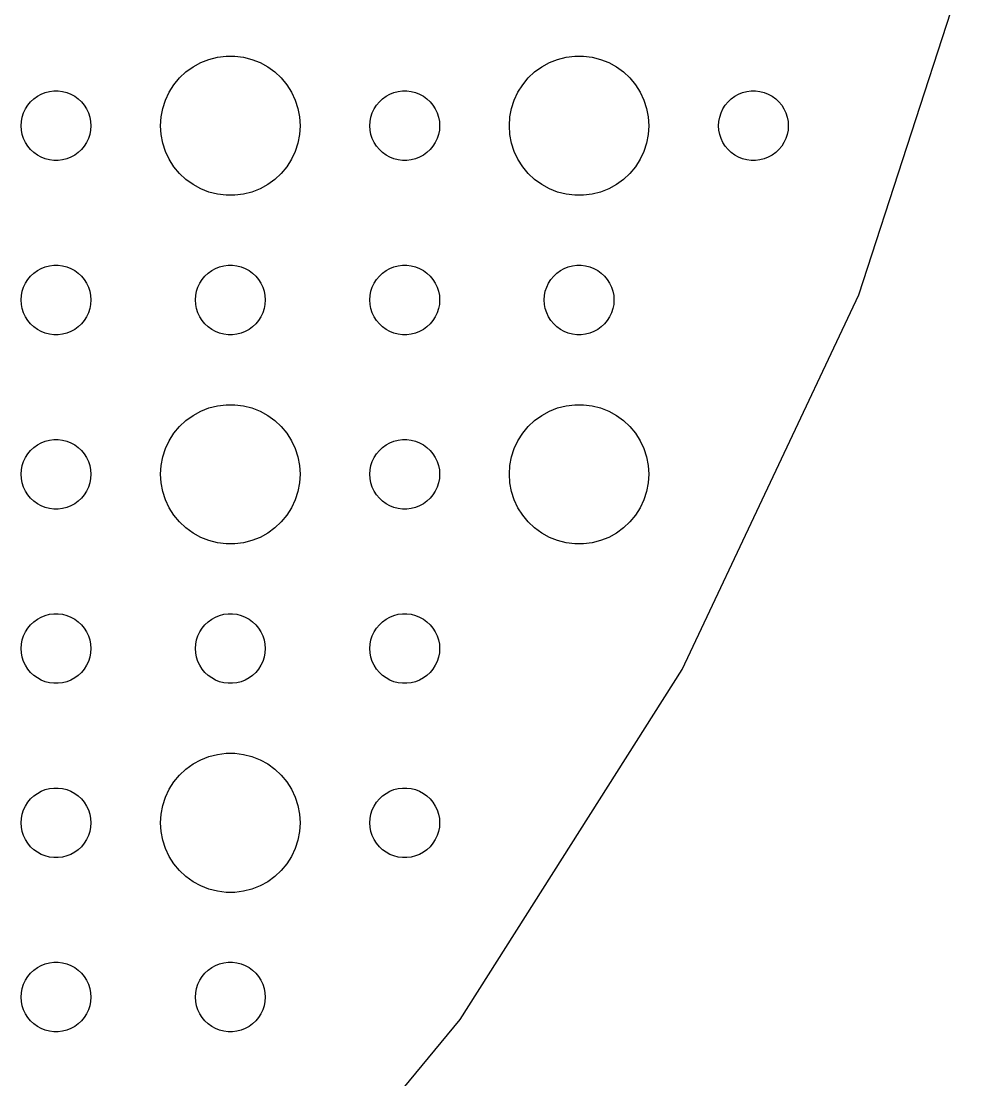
# Model space of a CAD drawing. Header units: metres. Extents: x -142 to 142, y -142 to 142.
# Drawn here: x 96 to 137.54, y -86.06 to -40.5 of the extents above; entities that cross this region are included whole.
import ezdxf

# ---------------------------------------------------------------- set-up
doc = ezdxf.new("R2010")
doc.units = ezdxf.units.M

msp = doc.modelspace()

# ---------------------------------------------------------------- linework, layer by layer
for p, q in [((132.028, -52.2737), (137.539, -35.314)), ((103.393, -42.467), (103.723, -42.2855)), ((103.723, -42.2855), (104.073, -42.1468)), ((104.073, -42.1468), (104.438, -42.0531)), ((104.438, -42.0531), (104.812, -42.0059)), ((104.812, -42.0059), (105.188, -42.0059)), ((105.188, -42.0059), (105.562, -42.0531)), ((105.562, -42.0531), (105.927, -42.1468)), ((105.927, -42.1468), (106.277, -42.2855)), ((106.277, -42.2855), (106.607, -42.467)), ((118.393, -42.467), (118.723, -42.2855)), ((118.723, -42.2855), (119.073, -42.1468)), ((119.073, -42.1468), (119.438, -42.0531)), ((119.438, -42.0531), (119.812, -42.0059)), ((119.812, -42.0059), (120.188, -42.0059)), ((120.188, -42.0059), (120.562, -42.0531)), ((120.562, -42.0531), (120.927, -42.1468)), ((120.927, -42.1468), (121.277, -42.2855)), ((121.277, -42.2855), (121.607, -42.467)), ((102.813, -42.9464), (103.088, -42.6885)), ((103.088, -42.6885), (103.393, -42.467)), ((106.607, -42.467), (106.912, -42.6885)), ((106.912, -42.6885), (107.187, -42.9464)), ((117.813, -42.9464), (118.088, -42.6885)), ((118.088, -42.6885), (118.393, -42.467)), ((121.607, -42.467), (121.912, -42.6885)), ((121.912, -42.6885), (122.187, -42.9464)), ((102.371, -43.5547), (102.573, -43.2366)), ((102.573, -43.2366), (102.813, -42.9464)), ((107.187, -42.9464), (107.427, -43.2366)), ((107.427, -43.2366), (107.629, -43.5547)), ((117.371, -43.5547), (117.573, -43.2366)), ((117.573, -43.2366), (117.813, -42.9464)), ((122.187, -42.9464), (122.427, -43.2366)), ((122.427, -43.2366), (122.629, -43.5547)), ((96.5439, -43.8442), (96.6963, -43.7335)), ((96.6963, -43.7335), (96.8613, -43.6428)), ((96.8613, -43.6428), (97.0365, -43.5734)), ((97.0365, -43.5734), (97.2189, -43.5266)), ((97.2189, -43.5266), (97.4058, -43.503)), ((97.4058, -43.503), (97.5942, -43.503)), ((97.5942, -43.503), (97.7811, -43.5266)), ((97.7811, -43.5266), (97.9635, -43.5734)), ((97.9635, -43.5734), (98.1387, -43.6428)), ((98.1387, -43.6428), (98.3037, -43.7335)), ((98.3037, -43.7335), (98.4561, -43.8442)), ((102.211, -43.8956), (102.371, -43.5547)), ((107.629, -43.5547), (107.789, -43.8956)), ((111.544, -43.8442), (111.696, -43.7335)), ((111.696, -43.7335), (111.861, -43.6428)), ((111.861, -43.6428), (112.036, -43.5734)), ((112.036, -43.5734), (112.219, -43.5266)), ((112.219, -43.5266), (112.406, -43.503)), ((112.406, -43.503), (112.594, -43.503)), ((112.594, -43.503), (112.781, -43.5266)), ((112.781, -43.5266), (112.964, -43.5734)), ((112.964, -43.5734), (113.139, -43.6428)), ((113.139, -43.6428), (113.304, -43.7335)), ((113.304, -43.7335), (113.456, -43.8442)), ((117.211, -43.8956), (117.371, -43.5547)), ((122.629, -43.5547), (122.789, -43.8956)), ((126.544, -43.8442), (126.696, -43.7335)), ((126.696, -43.7335), (126.861, -43.6428)), ((126.861, -43.6428), (127.036, -43.5734)), ((127.036, -43.5734), (127.219, -43.5266)), ((127.219, -43.5266), (127.406, -43.503)), ((127.406, -43.503), (127.594, -43.503)), ((127.594, -43.503), (127.781, -43.5266)), ((127.781, -43.5266), (127.964, -43.5734)), ((127.964, -43.5734), (128.139, -43.6428)), ((128.139, -43.6428), (128.304, -43.7335)), ((128.304, -43.7335), (128.456, -43.8442)), ((96.1855, -44.2774), (96.2865, -44.1183)), ((96.2865, -44.1183), (96.4065, -43.9732)), ((96.4065, -43.9732), (96.5439, -43.8442)), ((98.4561, -43.8442), (98.5934, -43.9732)), ((98.5934, -43.9732), (98.7135, -44.1183)), ((98.7135, -44.1183), (98.8145, -44.2774)), ((102.094, -44.2539), (102.211, -43.8956)), ((107.789, -43.8956), (107.906, -44.2539)), ((111.186, -44.2774), (111.286, -44.1183)), ((111.286, -44.1183), (111.407, -43.9732)), ((111.407, -43.9732), (111.544, -43.8442)), ((113.456, -43.8442), (113.593, -43.9732)), ((113.593, -43.9732), (113.714, -44.1183)), ((113.714, -44.1183), (113.814, -44.2774)), ((117.094, -44.2539), (117.211, -43.8956)), ((122.789, -43.8956), (122.906, -44.2539)), ((126.186, -44.2774), (126.286, -44.1183)), ((126.286, -44.1183), (126.407, -43.9732)), ((126.407, -43.9732), (126.544, -43.8442)), ((128.456, -43.8442), (128.593, -43.9732)), ((128.593, -43.9732), (128.714, -44.1183)), ((128.714, -44.1183), (128.814, -44.2774)), ((96.0118, -44.812), (96.0471, -44.627)), ((96.0471, -44.627), (96.1053, -44.4478)), ((96.1053, -44.4478), (96.1855, -44.2774)), ((98.8145, -44.2774), (98.8947, -44.4478)), ((98.8947, -44.4478), (98.9529, -44.627)), ((98.9529, -44.627), (98.9882, -44.812)), ((102, -45), (102.024, -44.624)), ((102.024, -44.624), (102.094, -44.2539)), ((107.906, -44.2539), (107.976, -44.624)), ((107.976, -44.624), (108, -45)), ((111.012, -44.812), (111.047, -44.627)), ((111.047, -44.627), (111.105, -44.4478)), ((111.105, -44.4478), (111.186, -44.2774)), ((113.814, -44.2774), (113.895, -44.4478)), ((113.895, -44.4478), (113.953, -44.627)), ((113.953, -44.627), (113.988, -44.812)), ((117, -45), (117.024, -44.624)), ((117.024, -44.624), (117.094, -44.2539)), ((122.906, -44.2539), (122.976, -44.624)), ((122.976, -44.624), (123, -45)), ((126.012, -44.812), (126.047, -44.627)), ((126.047, -44.627), (126.105, -44.4478)), ((126.105, -44.4478), (126.186, -44.2774)), ((128.814, -44.2774), (128.895, -44.4478)), ((128.895, -44.4478), (128.953, -44.627)), ((128.953, -44.627), (128.988, -44.812)), ((96, -45), (96.0118, -44.812)), ((96.0118, -45.188), (96, -45)), ((98.9882, -44.812), (99, -45)), ((99, -45), (98.9882, -45.188)), ((102.024, -45.376), (102, -45)), ((108, -45), (107.976, -45.376)), ((111, -45), (111.012, -44.812)), ((111.012, -45.188), (111, -45)), ((113.988, -44.812), (114, -45)), ((114, -45), (113.988, -45.188)), ((117.024, -45.376), (117, -45)), ((123, -45), (122.976, -45.376)), ((126, -45), (126.012, -44.812)), ((126.012, -45.188), (126, -45)), ((128.988, -44.812), (129, -45)), ((129, -45), (128.988, -45.188)), ((96.0471, -45.373), (96.0118, -45.188)), ((96.1053, -45.5522), (96.0471, -45.373)), ((96.1855, -45.7226), (96.1053, -45.5522)), ((98.8947, -45.5522), (98.8145, -45.7226)), ((98.9529, -45.373), (98.8947, -45.5522)), ((98.9882, -45.188), (98.9529, -45.373)), ((102.094, -45.7461), (102.024, -45.376)), ((107.976, -45.376), (107.906, -45.7461)), ((111.047, -45.373), (111.012, -45.188)), ((111.105, -45.5522), (111.047, -45.373)), ((111.186, -45.7226), (111.105, -45.5522)), ((113.895, -45.5522), (113.814, -45.7226)), ((113.953, -45.373), (113.895, -45.5522)), ((113.988, -45.188), (113.953, -45.373)), ((117.094, -45.7461), (117.024, -45.376)), ((122.976, -45.376), (122.906, -45.7461)), ((126.047, -45.373), (126.012, -45.188)), ((126.105, -45.5522), (126.047, -45.373)), ((126.186, -45.7226), (126.105, -45.5522)), ((128.895, -45.5522), (128.814, -45.7226)), ((128.953, -45.373), (128.895, -45.5522)), ((128.988, -45.188), (128.953, -45.373)), ((96.2865, -45.8817), (96.1855, -45.7226)), ((96.4065, -46.0268), (96.2865, -45.8817)), ((98.7135, -45.8817), (98.5934, -46.0268)), ((98.8145, -45.7226), (98.7135, -45.8817)), ((102.211, -46.1044), (102.094, -45.7461)), ((107.906, -45.7461), (107.789, -46.1044)), ((111.286, -45.8817), (111.186, -45.7226)), ((111.407, -46.0268), (111.286, -45.8817)), ((113.714, -45.8817), (113.593, -46.0268)), ((113.814, -45.7226), (113.714, -45.8817)), ((117.211, -46.1044), (117.094, -45.7461)), ((122.906, -45.7461), (122.789, -46.1044)), ((126.286, -45.8817), (126.186, -45.7226)), ((126.407, -46.0268), (126.286, -45.8817)), ((128.714, -45.8817), (128.593, -46.0268)), ((128.814, -45.7226), (128.714, -45.8817)), ((96.5439, -46.1558), (96.4065, -46.0268)), ((96.6963, -46.2665), (96.5439, -46.1558)), ((96.8613, -46.3572), (96.6963, -46.2665)), ((97.0365, -46.4266), (96.8613, -46.3572)), ((97.2189, -46.4734), (97.0365, -46.4266)), ((97.9635, -46.4266), (97.7811, -46.4734)), ((98.1387, -46.3572), (97.9635, -46.4266)), ((98.3037, -46.2665), (98.1387, -46.3572)), ((98.4561, -46.1558), (98.3037, -46.2665)), ((98.5934, -46.0268), (98.4561, -46.1558)), ((102.371, -46.4453), (102.211, -46.1044)), ((102.573, -46.7634), (102.371, -46.4453)), ((107.629, -46.4453), (107.427, -46.7634)), ((107.789, -46.1044), (107.629, -46.4453)), ((111.544, -46.1558), (111.407, -46.0268)), ((111.696, -46.2665), (111.544, -46.1558)), ((111.861, -46.3572), (111.696, -46.2665)), ((112.036, -46.4266), (111.861, -46.3572)), ((112.219, -46.4734), (112.036, -46.4266)), ((112.964, -46.4266), (112.781, -46.4734)), ((113.139, -46.3572), (112.964, -46.4266)), ((113.304, -46.2665), (113.139, -46.3572)), ((113.456, -46.1558), (113.304, -46.2665)), ((113.593, -46.0268), (113.456, -46.1558)), ((117.371, -46.4453), (117.211, -46.1044)), ((117.573, -46.7634), (117.371, -46.4453)), ((122.629, -46.4453), (122.427, -46.7634)), ((122.789, -46.1044), (122.629, -46.4453)), ((126.544, -46.1558), (126.407, -46.0268)), ((126.696, -46.2665), (126.544, -46.1558)), ((126.861, -46.3572), (126.696, -46.2665)), ((127.036, -46.4266), (126.861, -46.3572)), ((127.219, -46.4734), (127.036, -46.4266)), ((127.964, -46.4266), (127.781, -46.4734)), ((128.139, -46.3572), (127.964, -46.4266)), ((128.304, -46.2665), (128.139, -46.3572)), ((128.456, -46.1558), (128.304, -46.2665)), ((128.593, -46.0268), (128.456, -46.1558)), ((97.4058, -46.497), (97.2189, -46.4734)), ((97.5942, -46.497), (97.4058, -46.497)), ((97.7811, -46.4734), (97.5942, -46.497)), ((102.813, -47.0536), (102.573, -46.7634)), ((107.427, -46.7634), (107.187, -47.0536)), ((112.406, -46.497), (112.219, -46.4734)), ((112.594, -46.497), (112.406, -46.497)), ((112.781, -46.4734), (112.594, -46.497)), ((117.813, -47.0536), (117.573, -46.7634)), ((122.427, -46.7634), (122.187, -47.0536)), ((127.406, -46.497), (127.219, -46.4734)), ((127.594, -46.497), (127.406, -46.497)), ((127.781, -46.4734), (127.594, -46.497)), ((103.088, -47.3115), (102.813, -47.0536)), ((103.393, -47.533), (103.088, -47.3115)), ((106.912, -47.3115), (106.607, -47.533)), ((107.187, -47.0536), (106.912, -47.3115)), ((118.088, -47.3115), (117.813, -47.0536)), ((118.393, -47.533), (118.088, -47.3115)), ((121.912, -47.3115), (121.607, -47.533)), ((122.187, -47.0536), (121.912, -47.3115)), ((103.723, -47.7145), (103.393, -47.533)), ((104.073, -47.8532), (103.723, -47.7145)), ((106.277, -47.7145), (105.927, -47.8532)), ((106.607, -47.533), (106.277, -47.7145)), ((118.723, -47.7145), (118.393, -47.533)), ((119.073, -47.8532), (118.723, -47.7145)), ((121.277, -47.7145), (120.927, -47.8532)), ((121.607, -47.533), (121.277, -47.7145)), ((104.438, -47.9469), (104.073, -47.8532)), ((104.812, -47.9941), (104.438, -47.9469)), ((105.188, -47.9941), (104.812, -47.9941)), ((105.562, -47.9469), (105.188, -47.9941)), ((105.927, -47.8532), (105.562, -47.9469)), ((119.438, -47.9469), (119.073, -47.8532)), ((119.812, -47.9941), (119.438, -47.9469)), ((120.188, -47.9941), (119.812, -47.9941)), ((120.562, -47.9469), (120.188, -47.9941)), ((120.927, -47.8532), (120.562, -47.9469)), ((97.2189, -51.0266), (97.4058, -51.003)), ((97.4058, -51.003), (97.5942, -51.003)), ((97.5942, -51.003), (97.7811, -51.0266)), ((104.719, -51.0266), (104.906, -51.003)), ((104.906, -51.003), (105.094, -51.003)), ((105.094, -51.003), (105.281, -51.0266)), ((112.219, -51.0266), (112.406, -51.003)), ((112.406, -51.003), (112.594, -51.003)), ((112.594, -51.003), (112.781, -51.0266)), ((119.719, -51.0266), (119.906, -51.003)), ((119.906, -51.003), (120.094, -51.003)), ((120.094, -51.003), (120.281, -51.0266)), ((96.2865, -51.6183), (96.4065, -51.4732)), ((96.4065, -51.4732), (96.5439, -51.3442)), ((96.5439, -51.3442), (96.6963, -51.2335)), ((96.6963, -51.2335), (96.8613, -51.1428)), ((96.8613, -51.1428), (97.0365, -51.0734)), ((97.0365, -51.0734), (97.2189, -51.0266)), ((97.7811, -51.0266), (97.9635, -51.0734)), ((97.9635, -51.0734), (98.1387, -51.1428)), ((98.1387, -51.1428), (98.3037, -51.2335)), ((98.3037, -51.2335), (98.4561, -51.3442)), ((98.4561, -51.3442), (98.5934, -51.4732)), ((98.5934, -51.4732), (98.7135, -51.6183)), ((103.786, -51.6183), (103.907, -51.4732)), ((103.907, -51.4732), (104.044, -51.3442)), ((104.044, -51.3442), (104.196, -51.2335)), ((104.196, -51.2335), (104.361, -51.1428)), ((104.361, -51.1428), (104.536, -51.0734)), ((104.536, -51.0734), (104.719, -51.0266)), ((105.281, -51.0266), (105.464, -51.0734)), ((105.464, -51.0734), (105.639, -51.1428)), ((105.639, -51.1428), (105.804, -51.2335)), ((105.804, -51.2335), (105.956, -51.3442)), ((105.956, -51.3442), (106.093, -51.4732)), ((106.093, -51.4732), (106.214, -51.6183)), ((111.286, -51.6183), (111.407, -51.4732)), ((111.407, -51.4732), (111.544, -51.3442)), ((111.544, -51.3442), (111.696, -51.2335)), ((111.696, -51.2335), (111.861, -51.1428)), ((111.861, -51.1428), (112.036, -51.0734)), ((112.036, -51.0734), (112.219, -51.0266)), ((112.781, -51.0266), (112.964, -51.0734)), ((112.964, -51.0734), (113.139, -51.1428)), ((113.139, -51.1428), (113.304, -51.2335)), ((113.304, -51.2335), (113.456, -51.3442)), ((113.456, -51.3442), (113.593, -51.4732)), ((113.593, -51.4732), (113.714, -51.6183)), ((118.786, -51.6183), (118.907, -51.4732)), ((118.907, -51.4732), (119.044, -51.3442)), ((119.044, -51.3442), (119.196, -51.2335)), ((119.196, -51.2335), (119.361, -51.1428)), ((119.361, -51.1428), (119.536, -51.0734)), ((119.536, -51.0734), (119.719, -51.0266)), ((120.281, -51.0266), (120.464, -51.0734)), ((120.464, -51.0734), (120.639, -51.1428)), ((120.639, -51.1428), (120.804, -51.2335)), ((120.804, -51.2335), (120.956, -51.3442)), ((120.956, -51.3442), (121.093, -51.4732)), ((121.093, -51.4732), (121.214, -51.6183)), ((96.1053, -51.9478), (96.1855, -51.7774)), ((96.1855, -51.7774), (96.2865, -51.6183)), ((98.7135, -51.6183), (98.8145, -51.7774)), ((98.8145, -51.7774), (98.8947, -51.9478)), ((103.605, -51.9478), (103.686, -51.7774)), ((103.686, -51.7774), (103.786, -51.6183)), ((106.214, -51.6183), (106.314, -51.7774)), ((106.314, -51.7774), (106.395, -51.9478)), ((111.105, -51.9478), (111.186, -51.7774)), ((111.186, -51.7774), (111.286, -51.6183)), ((113.714, -51.6183), (113.814, -51.7774)), ((113.814, -51.7774), (113.895, -51.9478)), ((118.605, -51.9478), (118.686, -51.7774)), ((118.686, -51.7774), (118.786, -51.6183)), ((121.214, -51.6183), (121.314, -51.7774)), ((121.314, -51.7774), (121.395, -51.9478)), ((96, -52.5), (96.0118, -52.312)), ((96.0118, -52.312), (96.0471, -52.127)), ((96.0471, -52.127), (96.1053, -51.9478)), ((98.8947, -51.9478), (98.9529, -52.127)), ((98.9529, -52.127), (98.9882, -52.312)), ((98.9882, -52.312), (99, -52.5)), ((103.5, -52.5), (103.512, -52.312)), ((103.512, -52.312), (103.547, -52.127)), ((103.547, -52.127), (103.605, -51.9478)), ((106.395, -51.9478), (106.453, -52.127)), ((106.453, -52.127), (106.488, -52.312)), ((106.488, -52.312), (106.5, -52.5)), ((111, -52.5), (111.012, -52.312)), ((111.012, -52.312), (111.047, -52.127)), ((111.047, -52.127), (111.105, -51.9478)), ((113.895, -51.9478), (113.953, -52.127)), ((113.953, -52.127), (113.988, -52.312)), ((113.988, -52.312), (114, -52.5)), ((118.5, -52.5), (118.512, -52.312)), ((118.512, -52.312), (118.547, -52.127)), ((118.547, -52.127), (118.605, -51.9478)), ((121.395, -51.9478), (121.453, -52.127)), ((121.453, -52.127), (121.488, -52.312)), ((121.488, -52.312), (121.5, -52.5)), ((124.436, -68.409), (132.028, -52.2737)), ((96.0118, -52.688), (96, -52.5)), ((96.0471, -52.873), (96.0118, -52.688)), ((98.9882, -52.688), (98.9529, -52.873)), ((99, -52.5), (98.9882, -52.688)), ((103.512, -52.688), (103.5, -52.5)), ((103.547, -52.873), (103.512, -52.688)), ((106.488, -52.688), (106.453, -52.873)), ((106.5, -52.5), (106.488, -52.688)), ((111.012, -52.688), (111, -52.5)), ((111.047, -52.873), (111.012, -52.688)), ((113.988, -52.688), (113.953, -52.873)), ((114, -52.5), (113.988, -52.688)), ((118.512, -52.688), (118.5, -52.5)), ((118.547, -52.873), (118.512, -52.688)), ((121.488, -52.688), (121.453, -52.873)), ((121.5, -52.5), (121.488, -52.688)), ((96.1053, -53.0522), (96.0471, -52.873)), ((96.1855, -53.2226), (96.1053, -53.0522)), ((96.2865, -53.3817), (96.1855, -53.2226)), ((98.8145, -53.2226), (98.7135, -53.3817)), ((98.8947, -53.0522), (98.8145, -53.2226)), ((98.9529, -52.873), (98.8947, -53.0522)), ((103.605, -53.0522), (103.547, -52.873)), ((103.686, -53.2226), (103.605, -53.0522)), ((103.786, -53.3817), (103.686, -53.2226)), ((106.314, -53.2226), (106.214, -53.3817)), ((106.395, -53.0522), (106.314, -53.2226)), ((106.453, -52.873), (106.395, -53.0522)), ((111.105, -53.0522), (111.047, -52.873)), ((111.186, -53.2226), (111.105, -53.0522)), ((111.286, -53.3817), (111.186, -53.2226)), ((113.814, -53.2226), (113.714, -53.3817)), ((113.895, -53.0522), (113.814, -53.2226)), ((113.953, -52.873), (113.895, -53.0522)), ((118.605, -53.0522), (118.547, -52.873)), ((118.686, -53.2226), (118.605, -53.0522)), ((118.786, -53.3817), (118.686, -53.2226)), ((121.314, -53.2226), (121.214, -53.3817)), ((121.395, -53.0522), (121.314, -53.2226)), ((121.453, -52.873), (121.395, -53.0522)), ((96.4065, -53.5268), (96.2865, -53.3817)), ((96.5439, -53.6558), (96.4065, -53.5268)), ((96.6963, -53.7665), (96.5439, -53.6558)), ((98.4561, -53.6558), (98.3037, -53.7665)), ((98.5934, -53.5268), (98.4561, -53.6558)), ((98.7135, -53.3817), (98.5934, -53.5268)), ((103.907, -53.5268), (103.786, -53.3817)), ((104.044, -53.6558), (103.907, -53.5268)), ((104.196, -53.7665), (104.044, -53.6558)), ((105.956, -53.6558), (105.804, -53.7665)), ((106.093, -53.5268), (105.956, -53.6558)), ((106.214, -53.3817), (106.093, -53.5268)), ((111.407, -53.5268), (111.286, -53.3817)), ((111.544, -53.6558), (111.407, -53.5268)), ((111.696, -53.7665), (111.544, -53.6558)), ((113.456, -53.6558), (113.304, -53.7665)), ((113.593, -53.5268), (113.456, -53.6558)), ((113.714, -53.3817), (113.593, -53.5268)), ((118.907, -53.5268), (118.786, -53.3817)), ((119.044, -53.6558), (118.907, -53.5268)), ((119.196, -53.7665), (119.044, -53.6558)), ((120.956, -53.6558), (120.804, -53.7665)), ((121.093, -53.5268), (120.956, -53.6558)), ((121.214, -53.3817), (121.093, -53.5268)), ((96.8613, -53.8572), (96.6963, -53.7665)), ((97.0365, -53.9266), (96.8613, -53.8572)), ((97.2189, -53.9734), (97.0365, -53.9266)), ((97.4058, -53.997), (97.2189, -53.9734)), ((97.5942, -53.997), (97.4058, -53.997)), ((97.7811, -53.9734), (97.5942, -53.997)), ((97.9635, -53.9266), (97.7811, -53.9734)), ((98.1387, -53.8572), (97.9635, -53.9266)), ((98.3037, -53.7665), (98.1387, -53.8572)), ((104.361, -53.8572), (104.196, -53.7665)), ((104.536, -53.9266), (104.361, -53.8572)), ((104.719, -53.9734), (104.536, -53.9266)), ((104.906, -53.997), (104.719, -53.9734)), ((105.094, -53.997), (104.906, -53.997)), ((105.281, -53.9734), (105.094, -53.997)), ((105.464, -53.9266), (105.281, -53.9734)), ((105.639, -53.8572), (105.464, -53.9266)), ((105.804, -53.7665), (105.639, -53.8572)), ((111.861, -53.8572), (111.696, -53.7665)), ((112.036, -53.9266), (111.861, -53.8572)), ((112.219, -53.9734), (112.036, -53.9266)), ((112.406, -53.997), (112.219, -53.9734)), ((112.594, -53.997), (112.406, -53.997)), ((112.781, -53.9734), (112.594, -53.997)), ((112.964, -53.9266), (112.781, -53.9734)), ((113.139, -53.8572), (112.964, -53.9266)), ((113.304, -53.7665), (113.139, -53.8572)), ((119.361, -53.8572), (119.196, -53.7665)), ((119.536, -53.9266), (119.361, -53.8572)), ((119.719, -53.9734), (119.536, -53.9266)), ((119.906, -53.997), (119.719, -53.9734)), ((120.094, -53.997), (119.906, -53.997)), ((120.281, -53.9734), (120.094, -53.997)), ((120.464, -53.9266), (120.281, -53.9734)), ((120.639, -53.8572), (120.464, -53.9266)), ((120.804, -53.7665), (120.639, -53.8572)), ((103.393, -57.467), (103.723, -57.2855)), ((103.723, -57.2855), (104.073, -57.1468)), ((104.073, -57.1468), (104.438, -57.0531)), ((104.438, -57.0531), (104.812, -57.0059)), ((104.812, -57.0059), (105.188, -57.0059)), ((105.188, -57.0059), (105.562, -57.0531)), ((105.562, -57.0531), (105.927, -57.1468)), ((105.927, -57.1468), (106.277, -57.2855)), ((106.277, -57.2855), (106.607, -57.467)), ((118.393, -57.467), (118.723, -57.2855)), ((118.723, -57.2855), (119.073, -57.1468)), ((119.073, -57.1468), (119.438, -57.0531)), ((119.438, -57.0531), (119.812, -57.0059)), ((119.812, -57.0059), (120.188, -57.0059)), ((120.188, -57.0059), (120.562, -57.0531)), ((120.562, -57.0531), (120.927, -57.1468)), ((120.927, -57.1468), (121.277, -57.2855)), ((121.277, -57.2855), (121.607, -57.467)), ((102.813, -57.9464), (103.088, -57.6885)), ((103.088, -57.6885), (103.393, -57.467)), ((106.607, -57.467), (106.912, -57.6885)), ((106.912, -57.6885), (107.187, -57.9464)), ((117.813, -57.9464), (118.088, -57.6885)), ((118.088, -57.6885), (118.393, -57.467)), ((121.607, -57.467), (121.912, -57.6885)), ((121.912, -57.6885), (122.187, -57.9464)), ((102.371, -58.5547), (102.573, -58.2366)), ((102.573, -58.2366), (102.813, -57.9464)), ((107.187, -57.9464), (107.427, -58.2366)), ((107.427, -58.2366), (107.629, -58.5547)), ((117.371, -58.5547), (117.573, -58.2366)), ((117.573, -58.2366), (117.813, -57.9464)), ((122.187, -57.9464), (122.427, -58.2366)), ((122.427, -58.2366), (122.629, -58.5547)), ((96.5439, -58.8442), (96.6963, -58.7335)), ((96.6963, -58.7335), (96.8613, -58.6428)), ((96.8613, -58.6428), (97.0365, -58.5734)), ((97.0365, -58.5734), (97.2189, -58.5266)), ((97.2189, -58.5266), (97.4058, -58.503)), ((97.4058, -58.503), (97.5942, -58.503)), ((97.5942, -58.503), (97.7811, -58.5266)), ((97.7811, -58.5266), (97.9635, -58.5734)), ((97.9635, -58.5734), (98.1387, -58.6428)), ((98.1387, -58.6428), (98.3037, -58.7335)), ((98.3037, -58.7335), (98.4561, -58.8442)), ((102.211, -58.8956), (102.371, -58.5547)), ((107.629, -58.5547), (107.789, -58.8956)), ((111.544, -58.8442), (111.696, -58.7335)), ((111.696, -58.7335), (111.861, -58.6428)), ((111.861, -58.6428), (112.036, -58.5734)), ((112.036, -58.5734), (112.219, -58.5266)), ((112.219, -58.5266), (112.406, -58.503)), ((112.406, -58.503), (112.594, -58.503)), ((112.594, -58.503), (112.781, -58.5266)), ((112.781, -58.5266), (112.964, -58.5734)), ((112.964, -58.5734), (113.139, -58.6428)), ((113.139, -58.6428), (113.304, -58.7335)), ((113.304, -58.7335), (113.456, -58.8442)), ((117.211, -58.8956), (117.371, -58.5547)), ((122.629, -58.5547), (122.789, -58.8956)), ((96.1855, -59.2774), (96.2865, -59.1183)), ((96.2865, -59.1183), (96.4065, -58.9732)), ((96.4065, -58.9732), (96.5439, -58.8442)), ((98.4561, -58.8442), (98.5934, -58.9732)), ((98.5934, -58.9732), (98.7135, -59.1183)), ((98.7135, -59.1183), (98.8145, -59.2774)), ((102.094, -59.2539), (102.211, -58.8956)), ((107.789, -58.8956), (107.906, -59.2539)), ((111.186, -59.2774), (111.286, -59.1183)), ((111.286, -59.1183), (111.407, -58.9732)), ((111.407, -58.9732), (111.544, -58.8442)), ((113.456, -58.8442), (113.593, -58.9732)), ((113.593, -58.9732), (113.714, -59.1183)), ((113.714, -59.1183), (113.814, -59.2774)), ((117.094, -59.2539), (117.211, -58.8956)), ((122.789, -58.8956), (122.906, -59.2539)), ((96.0118, -59.812), (96.0471, -59.627)), ((96.0471, -59.627), (96.1053, -59.4478)), ((96.1053, -59.4478), (96.1855, -59.2774)), ((98.8145, -59.2774), (98.8947, -59.4478)), ((98.8947, -59.4478), (98.9529, -59.627)), ((98.9529, -59.627), (98.9882, -59.812)), ((102, -60), (102.024, -59.624)), ((102.024, -59.624), (102.094, -59.2539)), ((107.906, -59.2539), (107.976, -59.624)), ((107.976, -59.624), (108, -60)), ((111.012, -59.812), (111.047, -59.627)), ((111.047, -59.627), (111.105, -59.4478)), ((111.105, -59.4478), (111.186, -59.2774)), ((113.814, -59.2774), (113.895, -59.4478)), ((113.895, -59.4478), (113.953, -59.627)), ((113.953, -59.627), (113.988, -59.812)), ((117, -60), (117.024, -59.624)), ((117.024, -59.624), (117.094, -59.2539)), ((122.906, -59.2539), (122.976, -59.624)), ((122.976, -59.624), (123, -60)), ((96, -60), (96.0118, -59.812)), ((96.0118, -60.188), (96, -60)), ((98.9882, -59.812), (99, -60)), ((99, -60), (98.9882, -60.188)), ((102.024, -60.376), (102, -60)), ((108, -60), (107.976, -60.376)), ((111, -60), (111.012, -59.812)), ((111.012, -60.188), (111, -60)), ((113.988, -59.812), (114, -60)), ((114, -60), (113.988, -60.188)), ((117.024, -60.376), (117, -60)), ((123, -60), (122.976, -60.376)), ((96.0471, -60.373), (96.0118, -60.188)), ((96.1053, -60.5522), (96.0471, -60.373)), ((96.1855, -60.7226), (96.1053, -60.5522)), ((98.8947, -60.5522), (98.8145, -60.7226)), ((98.9529, -60.373), (98.8947, -60.5522)), ((98.9882, -60.188), (98.9529, -60.373)), ((102.094, -60.7461), (102.024, -60.376)), ((107.976, -60.376), (107.906, -60.7461)), ((111.047, -60.373), (111.012, -60.188)), ((111.105, -60.5522), (111.047, -60.373)), ((111.186, -60.7226), (111.105, -60.5522)), ((113.895, -60.5522), (113.814, -60.7226)), ((113.953, -60.373), (113.895, -60.5522)), ((113.988, -60.188), (113.953, -60.373)), ((117.094, -60.7461), (117.024, -60.376)), ((122.976, -60.376), (122.906, -60.7461)), ((96.2865, -60.8817), (96.1855, -60.7226)), ((96.4065, -61.0268), (96.2865, -60.8817)), ((96.5439, -61.1558), (96.4065, -61.0268)), ((98.5934, -61.0268), (98.4561, -61.1558)), ((98.7135, -60.8817), (98.5934, -61.0268)), ((98.8145, -60.7226), (98.7135, -60.8817)), ((102.211, -61.1044), (102.094, -60.7461)), ((107.906, -60.7461), (107.789, -61.1044)), ((111.286, -60.8817), (111.186, -60.7226)), ((111.407, -61.0268), (111.286, -60.8817)), ((111.544, -61.1558), (111.407, -61.0268)), ((113.593, -61.0268), (113.456, -61.1558)), ((113.714, -60.8817), (113.593, -61.0268)), ((113.814, -60.7226), (113.714, -60.8817)), ((117.211, -61.1044), (117.094, -60.7461)), ((122.906, -60.7461), (122.789, -61.1044)), ((96.6963, -61.2665), (96.5439, -61.1558)), ((96.8613, -61.3572), (96.6963, -61.2665)), ((97.0365, -61.4266), (96.8613, -61.3572)), ((97.2189, -61.4734), (97.0365, -61.4266)), ((97.4058, -61.497), (97.2189, -61.4734)), ((97.5942, -61.497), (97.4058, -61.497)), ((97.7811, -61.4734), (97.5942, -61.497)), ((97.9635, -61.4266), (97.7811, -61.4734)), ((98.1387, -61.3572), (97.9635, -61.4266)), ((98.3037, -61.2665), (98.1387, -61.3572)), ((98.4561, -61.1558), (98.3037, -61.2665)), ((102.371, -61.4453), (102.211, -61.1044)), ((102.573, -61.7634), (102.371, -61.4453)), ((107.629, -61.4453), (107.427, -61.7634)), ((107.789, -61.1044), (107.629, -61.4453)), ((111.696, -61.2665), (111.544, -61.1558)), ((111.861, -61.3572), (111.696, -61.2665)), ((112.036, -61.4266), (111.861, -61.3572)), ((112.219, -61.4734), (112.036, -61.4266)), ((112.406, -61.497), (112.219, -61.4734)), ((112.594, -61.497), (112.406, -61.497)), ((112.781, -61.4734), (112.594, -61.497)), ((112.964, -61.4266), (112.781, -61.4734)), ((113.139, -61.3572), (112.964, -61.4266)), ((113.304, -61.2665), (113.139, -61.3572)), ((113.456, -61.1558), (113.304, -61.2665)), ((117.371, -61.4453), (117.211, -61.1044)), ((117.573, -61.7634), (117.371, -61.4453)), ((122.629, -61.4453), (122.427, -61.7634)), ((122.789, -61.1044), (122.629, -61.4453)), ((102.813, -62.0536), (102.573, -61.7634)), ((107.427, -61.7634), (107.187, -62.0536)), ((117.813, -62.0536), (117.573, -61.7634)), ((122.427, -61.7634), (122.187, -62.0536)), ((103.088, -62.3115), (102.813, -62.0536)), ((103.393, -62.533), (103.088, -62.3115)), ((106.912, -62.3115), (106.607, -62.533)), ((107.187, -62.0536), (106.912, -62.3115)), ((118.088, -62.3115), (117.813, -62.0536)), ((118.393, -62.533), (118.088, -62.3115)), ((121.912, -62.3115), (121.607, -62.533)), ((122.187, -62.0536), (121.912, -62.3115)), ((103.723, -62.7145), (103.393, -62.533)), ((104.073, -62.8532), (103.723, -62.7145)), ((104.438, -62.9469), (104.073, -62.8532)), ((105.927, -62.8532), (105.562, -62.9469)), ((106.277, -62.7145), (105.927, -62.8532)), ((106.607, -62.533), (106.277, -62.7145)), ((118.723, -62.7145), (118.393, -62.533)), ((119.073, -62.8532), (118.723, -62.7145)), ((119.438, -62.9469), (119.073, -62.8532)), ((120.927, -62.8532), (120.562, -62.9469)), ((121.277, -62.7145), (120.927, -62.8532)), ((121.607, -62.533), (121.277, -62.7145)), ((104.812, -62.9941), (104.438, -62.9469)), ((105.188, -62.9941), (104.812, -62.9941)), ((105.562, -62.9469), (105.188, -62.9941)), ((119.812, -62.9941), (119.438, -62.9469)), ((120.188, -62.9941), (119.812, -62.9941)), ((120.562, -62.9469), (120.188, -62.9941)), ((97.0365, -66.0734), (97.2189, -66.0266)), ((97.2189, -66.0266), (97.4058, -66.003)), ((97.4058, -66.003), (97.5942, -66.003)), ((97.5942, -66.003), (97.7811, -66.0266)), ((97.7811, -66.0266), (97.9635, -66.0734)), ((104.536, -66.0734), (104.719, -66.0266)), ((104.719, -66.0266), (104.906, -66.003)), ((104.906, -66.003), (105.094, -66.003)), ((105.094, -66.003), (105.281, -66.0266)), ((105.281, -66.0266), (105.464, -66.0734)), ((112.036, -66.0734), (112.219, -66.0266)), ((112.219, -66.0266), (112.406, -66.003)), ((112.406, -66.003), (112.594, -66.003)), ((112.594, -66.003), (112.781, -66.0266)), ((112.781, -66.0266), (112.964, -66.0734)), ((96.2865, -66.6183), (96.4065, -66.4732)), ((96.4065, -66.4732), (96.5439, -66.3442)), ((96.5439, -66.3442), (96.6963, -66.2335)), ((96.6963, -66.2335), (96.8613, -66.1428)), ((96.8613, -66.1428), (97.0365, -66.0734)), ((97.9635, -66.0734), (98.1387, -66.1428)), ((98.1387, -66.1428), (98.3037, -66.2335)), ((98.3037, -66.2335), (98.4561, -66.3442)), ((98.4561, -66.3442), (98.5934, -66.4732)), ((98.5934, -66.4732), (98.7135, -66.6183)), ((103.786, -66.6183), (103.907, -66.4732)), ((103.907, -66.4732), (104.044, -66.3442)), ((104.044, -66.3442), (104.196, -66.2335)), ((104.196, -66.2335), (104.361, -66.1428)), ((104.361, -66.1428), (104.536, -66.0734)), ((105.464, -66.0734), (105.639, -66.1428)), ((105.639, -66.1428), (105.804, -66.2335)), ((105.804, -66.2335), (105.956, -66.3442)), ((105.956, -66.3442), (106.093, -66.4732)), ((106.093, -66.4732), (106.214, -66.6183)), ((111.286, -66.6183), (111.407, -66.4732)), ((111.407, -66.4732), (111.544, -66.3442)), ((111.544, -66.3442), (111.696, -66.2335)), ((111.696, -66.2335), (111.861, -66.1428)), ((111.861, -66.1428), (112.036, -66.0734)), ((112.964, -66.0734), (113.139, -66.1428)), ((113.139, -66.1428), (113.304, -66.2335)), ((113.304, -66.2335), (113.456, -66.3442)), ((113.456, -66.3442), (113.593, -66.4732)), ((113.593, -66.4732), (113.714, -66.6183)), ((96.0471, -67.127), (96.1053, -66.9478)), ((96.1053, -66.9478), (96.1855, -66.7774)), ((96.1855, -66.7774), (96.2865, -66.6183)), ((98.7135, -66.6183), (98.8145, -66.7774)), ((98.8145, -66.7774), (98.8947, -66.9478)), ((98.8947, -66.9478), (98.9529, -67.127)), ((103.547, -67.127), (103.605, -66.9478)), ((103.605, -66.9478), (103.686, -66.7774)), ((103.686, -66.7774), (103.786, -66.6183)), ((106.214, -66.6183), (106.314, -66.7774)), ((106.314, -66.7774), (106.395, -66.9478)), ((106.395, -66.9478), (106.453, -67.127)), ((111.047, -67.127), (111.105, -66.9478)), ((111.105, -66.9478), (111.186, -66.7774)), ((111.186, -66.7774), (111.286, -66.6183)), ((113.714, -66.6183), (113.814, -66.7774)), ((113.814, -66.7774), (113.895, -66.9478)), ((113.895, -66.9478), (113.953, -67.127)), ((96, -67.5), (96.0118, -67.312)), ((96.0118, -67.312), (96.0471, -67.127)), ((98.9529, -67.127), (98.9882, -67.312)), ((98.9882, -67.312), (99, -67.5)), ((103.5, -67.5), (103.512, -67.312)), ((103.512, -67.312), (103.547, -67.127)), ((106.453, -67.127), (106.488, -67.312)), ((106.488, -67.312), (106.5, -67.5)), ((111, -67.5), (111.012, -67.312)), ((111.012, -67.312), (111.047, -67.127)), ((113.953, -67.127), (113.988, -67.312)), ((113.988, -67.312), (114, -67.5)), ((96.0118, -67.688), (96, -67.5)), ((96.0471, -67.873), (96.0118, -67.688)), ((96.1053, -68.0522), (96.0471, -67.873)), ((98.9529, -67.873), (98.8947, -68.0522)), ((98.9882, -67.688), (98.9529, -67.873)), ((99, -67.5), (98.9882, -67.688)), ((103.512, -67.688), (103.5, -67.5)), ((103.547, -67.873), (103.512, -67.688)), ((103.605, -68.0522), (103.547, -67.873)), ((106.453, -67.873), (106.395, -68.0522)), ((106.488, -67.688), (106.453, -67.873)), ((106.5, -67.5), (106.488, -67.688)), ((111.012, -67.688), (111, -67.5)), ((111.047, -67.873), (111.012, -67.688)), ((111.105, -68.0522), (111.047, -67.873)), ((113.953, -67.873), (113.895, -68.0522)), ((113.988, -67.688), (113.953, -67.873)), ((114, -67.5), (113.988, -67.688)), ((96.1855, -68.2226), (96.1053, -68.0522)), ((96.2865, -68.3817), (96.1855, -68.2226)), ((98.8145, -68.2226), (98.7135, -68.3817)), ((98.8947, -68.0522), (98.8145, -68.2226)), ((103.686, -68.2226), (103.605, -68.0522)), ((103.786, -68.3817), (103.686, -68.2226)), ((106.314, -68.2226), (106.214, -68.3817)), ((106.395, -68.0522), (106.314, -68.2226)), ((111.186, -68.2226), (111.105, -68.0522)), ((111.286, -68.3817), (111.186, -68.2226)), ((113.814, -68.2226), (113.714, -68.3817)), ((113.895, -68.0522), (113.814, -68.2226)), ((96.4065, -68.5268), (96.2865, -68.3817)), ((96.5439, -68.6558), (96.4065, -68.5268)), ((96.6963, -68.7665), (96.5439, -68.6558)), ((96.8613, -68.8572), (96.6963, -68.7665)), ((98.3037, -68.7665), (98.1387, -68.8572)), ((98.4561, -68.6558), (98.3037, -68.7665)), ((98.5934, -68.5268), (98.4561, -68.6558)), ((98.7135, -68.3817), (98.5934, -68.5268)), ((103.907, -68.5268), (103.786, -68.3817)), ((104.044, -68.6558), (103.907, -68.5268)), ((104.196, -68.7665), (104.044, -68.6558)), ((104.361, -68.8572), (104.196, -68.7665)), ((105.804, -68.7665), (105.639, -68.8572)), ((105.956, -68.6558), (105.804, -68.7665)), ((106.093, -68.5268), (105.956, -68.6558)), ((106.214, -68.3817), (106.093, -68.5268)), ((111.407, -68.5268), (111.286, -68.3817)), ((111.544, -68.6558), (111.407, -68.5268)), ((111.696, -68.7665), (111.544, -68.6558)), ((111.861, -68.8572), (111.696, -68.7665)), ((113.304, -68.7665), (113.139, -68.8572)), ((113.456, -68.6558), (113.304, -68.7665)), ((113.593, -68.5268), (113.456, -68.6558)), ((113.714, -68.3817), (113.593, -68.5268)), ((114.88, -83.4655), (124.436, -68.409)), ((97.0365, -68.9266), (96.8613, -68.8572)), ((97.2189, -68.9734), (97.0365, -68.9266)), ((97.4058, -68.997), (97.2189, -68.9734)), ((97.5942, -68.997), (97.4058, -68.997)), ((97.7811, -68.9734), (97.5942, -68.997)), ((97.9635, -68.9266), (97.7811, -68.9734)), ((98.1387, -68.8572), (97.9635, -68.9266)), ((104.536, -68.9266), (104.361, -68.8572)), ((104.719, -68.9734), (104.536, -68.9266)), ((104.906, -68.997), (104.719, -68.9734)), ((105.094, -68.997), (104.906, -68.997)), ((105.281, -68.9734), (105.094, -68.997)), ((105.464, -68.9266), (105.281, -68.9734)), ((105.639, -68.8572), (105.464, -68.9266)), ((112.036, -68.9266), (111.861, -68.8572)), ((112.219, -68.9734), (112.036, -68.9266)), ((112.406, -68.997), (112.219, -68.9734)), ((112.594, -68.997), (112.406, -68.997)), ((112.781, -68.9734), (112.594, -68.997)), ((112.964, -68.9266), (112.781, -68.9734)), ((113.139, -68.8572), (112.964, -68.9266)), ((103.393, -72.467), (103.723, -72.2855)), ((103.723, -72.2855), (104.073, -72.1468)), ((104.073, -72.1468), (104.438, -72.0531)), ((104.438, -72.0531), (104.812, -72.0059)), ((104.812, -72.0059), (105.188, -72.0059)), ((105.188, -72.0059), (105.562, -72.0531)), ((105.562, -72.0531), (105.927, -72.1468)), ((105.927, -72.1468), (106.277, -72.2855)), ((106.277, -72.2855), (106.607, -72.467)), ((102.813, -72.9464), (103.088, -72.6885)), ((103.088, -72.6885), (103.393, -72.467)), ((106.607, -72.467), (106.912, -72.6885)), ((106.912, -72.6885), (107.187, -72.9464)), ((102.371, -73.5547), (102.573, -73.2366)), ((102.573, -73.2366), (102.813, -72.9464)), ((107.187, -72.9464), (107.427, -73.2366)), ((107.427, -73.2366), (107.629, -73.5547)), ((96.5439, -73.8442), (96.6963, -73.7335)), ((96.6963, -73.7335), (96.8613, -73.6428)), ((96.8613, -73.6428), (97.0365, -73.5734)), ((97.0365, -73.5734), (97.2189, -73.5266)), ((97.2189, -73.5266), (97.4058, -73.503)), ((97.4058, -73.503), (97.5942, -73.503)), ((97.5942, -73.503), (97.7811, -73.5266)), ((97.7811, -73.5266), (97.9635, -73.5734)), ((97.9635, -73.5734), (98.1387, -73.6428)), ((98.1387, -73.6428), (98.3037, -73.7335)), ((98.3037, -73.7335), (98.4561, -73.8442)), ((102.211, -73.8956), (102.371, -73.5547)), ((107.629, -73.5547), (107.789, -73.8956)), ((111.544, -73.8442), (111.696, -73.7335)), ((111.696, -73.7335), (111.861, -73.6428)), ((111.861, -73.6428), (112.036, -73.5734)), ((112.036, -73.5734), (112.219, -73.5266)), ((112.219, -73.5266), (112.406, -73.503)), ((112.406, -73.503), (112.594, -73.503)), ((112.594, -73.503), (112.781, -73.5266)), ((112.781, -73.5266), (112.964, -73.5734)), ((112.964, -73.5734), (113.139, -73.6428)), ((113.139, -73.6428), (113.304, -73.7335)), ((113.304, -73.7335), (113.456, -73.8442)), ((96.1855, -74.2774), (96.2865, -74.1183)), ((96.2865, -74.1183), (96.4065, -73.9732)), ((96.4065, -73.9732), (96.5439, -73.8442)), ((98.4561, -73.8442), (98.5934, -73.9732)), ((98.5934, -73.9732), (98.7135, -74.1183)), ((98.7135, -74.1183), (98.8145, -74.2774)), ((102.024, -74.624), (102.094, -74.2539)), ((102.094, -74.2539), (102.211, -73.8956)), ((107.789, -73.8956), (107.906, -74.2539)), ((107.906, -74.2539), (107.976, -74.624)), ((111.186, -74.2774), (111.286, -74.1183)), ((111.286, -74.1183), (111.407, -73.9732)), ((111.407, -73.9732), (111.544, -73.8442)), ((113.456, -73.8442), (113.593, -73.9732)), ((113.593, -73.9732), (113.714, -74.1183)), ((113.714, -74.1183), (113.814, -74.2774)), ((96.0118, -74.812), (96.0471, -74.627)), ((96.0471, -74.627), (96.1053, -74.4478)), ((96.1053, -74.4478), (96.1855, -74.2774)), ((98.8145, -74.2774), (98.8947, -74.4478)), ((98.8947, -74.4478), (98.9529, -74.627)), ((98.9529, -74.627), (98.9882, -74.812)), ((102, -75), (102.024, -74.624)), ((107.976, -74.624), (108, -75)), ((111.012, -74.812), (111.047, -74.627)), ((111.047, -74.627), (111.105, -74.4478)), ((111.105, -74.4478), (111.186, -74.2774)), ((113.814, -74.2774), (113.895, -74.4478)), ((113.895, -74.4478), (113.953, -74.627)), ((113.953, -74.627), (113.988, -74.812)), ((96, -75), (96.0118, -74.812)), ((96.0118, -75.188), (96, -75)), ((98.9882, -74.812), (99, -75)), ((99, -75), (98.9882, -75.188)), ((102.024, -75.376), (102, -75)), ((108, -75), (107.976, -75.376)), ((111, -75), (111.012, -74.812)), ((111.012, -75.188), (111, -75)), ((113.988, -74.812), (114, -75)), ((114, -75), (113.988, -75.188)), ((96.0471, -75.373), (96.0118, -75.188)), ((96.1053, -75.5522), (96.0471, -75.373)), ((96.1855, -75.7226), (96.1053, -75.5522)), ((98.8947, -75.5522), (98.8145, -75.7226)), ((98.9529, -75.373), (98.8947, -75.5522)), ((98.9882, -75.188), (98.9529, -75.373)), ((102.094, -75.7461), (102.024, -75.376)), ((107.976, -75.376), (107.906, -75.7461)), ((111.047, -75.373), (111.012, -75.188)), ((111.105, -75.5522), (111.047, -75.373)), ((111.186, -75.7226), (111.105, -75.5522)), ((113.895, -75.5522), (113.814, -75.7226)), ((113.953, -75.373), (113.895, -75.5522)), ((113.988, -75.188), (113.953, -75.373)), ((96.2865, -75.8817), (96.1855, -75.7226)), ((96.4065, -76.0268), (96.2865, -75.8817)), ((96.5439, -76.1558), (96.4065, -76.0268)), ((98.5934, -76.0268), (98.4561, -76.1558)), ((98.7135, -75.8817), (98.5934, -76.0268)), ((98.8145, -75.7226), (98.7135, -75.8817)), ((102.211, -76.1044), (102.094, -75.7461)), ((107.906, -75.7461), (107.789, -76.1044)), ((111.286, -75.8817), (111.186, -75.7226)), ((111.407, -76.0268), (111.286, -75.8817)), ((111.544, -76.1558), (111.407, -76.0268)), ((113.593, -76.0268), (113.456, -76.1558)), ((113.714, -75.8817), (113.593, -76.0268)), ((113.814, -75.7226), (113.714, -75.8817)), ((96.6963, -76.2665), (96.5439, -76.1558)), ((96.8613, -76.3572), (96.6963, -76.2665)), ((97.0365, -76.4266), (96.8613, -76.3572)), ((97.2189, -76.4734), (97.0365, -76.4266)), ((97.4058, -76.497), (97.2189, -76.4734)), ((97.5942, -76.497), (97.4058, -76.497)), ((97.7811, -76.4734), (97.5942, -76.497)), ((97.9635, -76.4266), (97.7811, -76.4734)), ((98.1387, -76.3572), (97.9635, -76.4266)), ((98.3037, -76.2665), (98.1387, -76.3572)), ((98.4561, -76.1558), (98.3037, -76.2665)), ((102.371, -76.4453), (102.211, -76.1044)), ((102.573, -76.7634), (102.371, -76.4453)), ((107.629, -76.4453), (107.427, -76.7634)), ((107.789, -76.1044), (107.629, -76.4453)), ((111.696, -76.2665), (111.544, -76.1558)), ((111.861, -76.3572), (111.696, -76.2665)), ((112.036, -76.4266), (111.861, -76.3572)), ((112.219, -76.4734), (112.036, -76.4266)), ((112.406, -76.497), (112.219, -76.4734)), ((112.594, -76.497), (112.406, -76.497)), ((112.781, -76.4734), (112.594, -76.497)), ((112.964, -76.4266), (112.781, -76.4734)), ((113.139, -76.3572), (112.964, -76.4266)), ((113.304, -76.2665), (113.139, -76.3572)), ((113.456, -76.1558), (113.304, -76.2665)), ((102.813, -77.0536), (102.573, -76.7634)), ((107.427, -76.7634), (107.187, -77.0536)), ((103.088, -77.3115), (102.813, -77.0536)), ((103.393, -77.533), (103.088, -77.3115)), ((106.912, -77.3115), (106.607, -77.533)), ((107.187, -77.0536), (106.912, -77.3115)), ((103.723, -77.7145), (103.393, -77.533)), ((104.073, -77.8532), (103.723, -77.7145)), ((104.438, -77.9469), (104.073, -77.8532)), ((105.927, -77.8532), (105.562, -77.9469)), ((106.277, -77.7145), (105.927, -77.8532)), ((106.607, -77.533), (106.277, -77.7145)), ((104.812, -77.9941), (104.438, -77.9469)), ((105.188, -77.9941), (104.812, -77.9941)), ((105.562, -77.9469), (105.188, -77.9941)), ((96.8613, -81.1428), (97.0365, -81.0734)), ((97.0365, -81.0734), (97.2189, -81.0266)), ((97.2189, -81.0266), (97.4058, -81.003)), ((97.4058, -81.003), (97.5942, -81.003)), ((97.5942, -81.003), (97.7811, -81.0266)), ((97.7811, -81.0266), (97.9635, -81.0734)), ((97.9635, -81.0734), (98.1387, -81.1428)), ((104.361, -81.1428), (104.536, -81.0734)), ((104.536, -81.0734), (104.719, -81.0266)), ((104.719, -81.0266), (104.906, -81.003)), ((104.906, -81.003), (105.094, -81.003)), ((105.094, -81.003), (105.281, -81.0266)), ((105.281, -81.0266), (105.464, -81.0734)), ((105.464, -81.0734), (105.639, -81.1428)), ((96.2865, -81.6183), (96.4065, -81.4732)), ((96.4065, -81.4732), (96.5439, -81.3442)), ((96.5439, -81.3442), (96.6963, -81.2335)), ((96.6963, -81.2335), (96.8613, -81.1428)), ((98.1387, -81.1428), (98.3037, -81.2335)), ((98.3037, -81.2335), (98.4561, -81.3442)), ((98.4561, -81.3442), (98.5934, -81.4732)), ((98.5934, -81.4732), (98.7135, -81.6183)), ((103.786, -81.6183), (103.907, -81.4732)), ((103.907, -81.4732), (104.044, -81.3442)), ((104.044, -81.3442), (104.196, -81.2335)), ((104.196, -81.2335), (104.361, -81.1428)), ((105.639, -81.1428), (105.804, -81.2335)), ((105.804, -81.2335), (105.956, -81.3442)), ((105.956, -81.3442), (106.093, -81.4732)), ((106.093, -81.4732), (106.214, -81.6183)), ((96.0471, -82.127), (96.1053, -81.9478)), ((96.1053, -81.9478), (96.1855, -81.7774)), ((96.1855, -81.7774), (96.2865, -81.6183)), ((98.7135, -81.6183), (98.8145, -81.7774)), ((98.8145, -81.7774), (98.8947, -81.9478)), ((98.8947, -81.9478), (98.9529, -82.127)), ((103.547, -82.127), (103.605, -81.9478)), ((103.605, -81.9478), (103.686, -81.7774)), ((103.686, -81.7774), (103.786, -81.6183)), ((106.214, -81.6183), (106.314, -81.7774)), ((106.314, -81.7774), (106.395, -81.9478)), ((106.395, -81.9478), (106.453, -82.127)), ((96, -82.5), (96.0118, -82.312)), ((96.0118, -82.312), (96.0471, -82.127)), ((98.9529, -82.127), (98.9882, -82.312)), ((98.9882, -82.312), (99, -82.5)), ((103.5, -82.5), (103.512, -82.312)), ((103.512, -82.312), (103.547, -82.127)), ((106.453, -82.127), (106.488, -82.312)), ((106.488, -82.312), (106.5, -82.5)), ((96.0118, -82.688), (96, -82.5)), ((96.0471, -82.873), (96.0118, -82.688)), ((96.1053, -83.0522), (96.0471, -82.873)), ((98.9529, -82.873), (98.8947, -83.0522)), ((98.9882, -82.688), (98.9529, -82.873)), ((99, -82.5), (98.9882, -82.688)), ((103.512, -82.688), (103.5, -82.5)), ((103.547, -82.873), (103.512, -82.688)), ((103.605, -83.0522), (103.547, -82.873)), ((106.453, -82.873), (106.395, -83.0522)), ((106.488, -82.688), (106.453, -82.873)), ((106.5, -82.5), (106.488, -82.688)), ((96.1855, -83.2226), (96.1053, -83.0522)), ((96.2865, -83.3817), (96.1855, -83.2226)), ((98.8145, -83.2226), (98.7135, -83.3817)), ((98.8947, -83.0522), (98.8145, -83.2226)), ((103.686, -83.2226), (103.605, -83.0522)), ((103.786, -83.3817), (103.686, -83.2226)), ((106.314, -83.2226), (106.214, -83.3817)), ((106.395, -83.0522), (106.314, -83.2226)), ((96.4065, -83.5268), (96.2865, -83.3817)), ((96.5439, -83.6558), (96.4065, -83.5268)), ((96.6963, -83.7665), (96.5439, -83.6558)), ((96.8613, -83.8572), (96.6963, -83.7665)), ((98.3037, -83.7665), (98.1387, -83.8572)), ((98.4561, -83.6558), (98.3037, -83.7665)), ((98.5934, -83.5268), (98.4561, -83.6558)), ((98.7135, -83.3817), (98.5934, -83.5268)), ((103.514, -97.2057), (114.88, -83.4655)), ((103.907, -83.5268), (103.786, -83.3817)), ((104.044, -83.6558), (103.907, -83.5268)), ((104.196, -83.7665), (104.044, -83.6558)), ((104.361, -83.8572), (104.196, -83.7665)), ((105.804, -83.7665), (105.639, -83.8572)), ((105.956, -83.6558), (105.804, -83.7665)), ((106.093, -83.5268), (105.956, -83.6558)), ((106.214, -83.3817), (106.093, -83.5268)), ((97.0365, -83.9266), (96.8613, -83.8572)), ((97.2189, -83.9734), (97.0365, -83.9266)), ((97.4058, -83.997), (97.2189, -83.9734)), ((97.5942, -83.997), (97.4058, -83.997)), ((97.7811, -83.9734), (97.5942, -83.997)), ((97.9635, -83.9266), (97.7811, -83.9734)), ((98.1387, -83.8572), (97.9635, -83.9266)), ((104.536, -83.9266), (104.361, -83.8572)), ((104.719, -83.9734), (104.536, -83.9266)), ((104.906, -83.997), (104.719, -83.9734)), ((105.094, -83.997), (104.906, -83.997)), ((105.281, -83.9734), (105.094, -83.997)), ((105.464, -83.9266), (105.281, -83.9734)), ((105.639, -83.8572), (105.464, -83.9266))]:
    msp.add_line(p, q)

doc.saveas('drawing.dxf')
